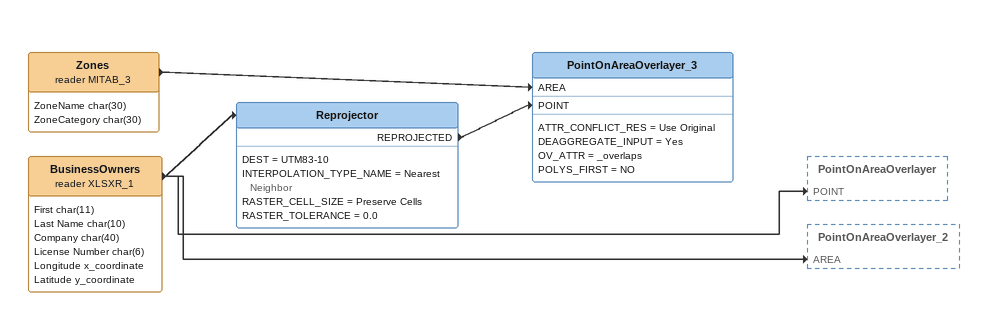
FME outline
Zones (reader MITAB_3)
    attributes: ZoneName char(30), ZoneCategory char(30)
    -> PointOnAreaOverlayer_3 [AREA]
BusinessOwners (reader XLSXR_1)
    attributes: First char(11), Last Name char(10), Company char(40), License Number char(6), Longitude x_coordinate, Latitude y_coordinate
    -> PointOnAreaOverlayer [POINT]
    -> PointOnAreaOverlayer_2 [AREA]
    -> Reprojector
Reprojector
    DEST = UTM83-10
    INTERPOLATION_TYPE_NAME = Nearest Neighbor
    RASTER_CELL_SIZE = Preserve Cells
    RASTER_TOLERANCE = 0.0
    REPROJECTED -> PointOnAreaOverlayer_3 [POINT]
PointOnAreaOverlayer_3
    ATTR_CONFLICT_RES = Use Original
    DEAGGREGATE_INPUT = Yes
    OV_ATTR = _overlaps
    POLYS_FIRST = NO
